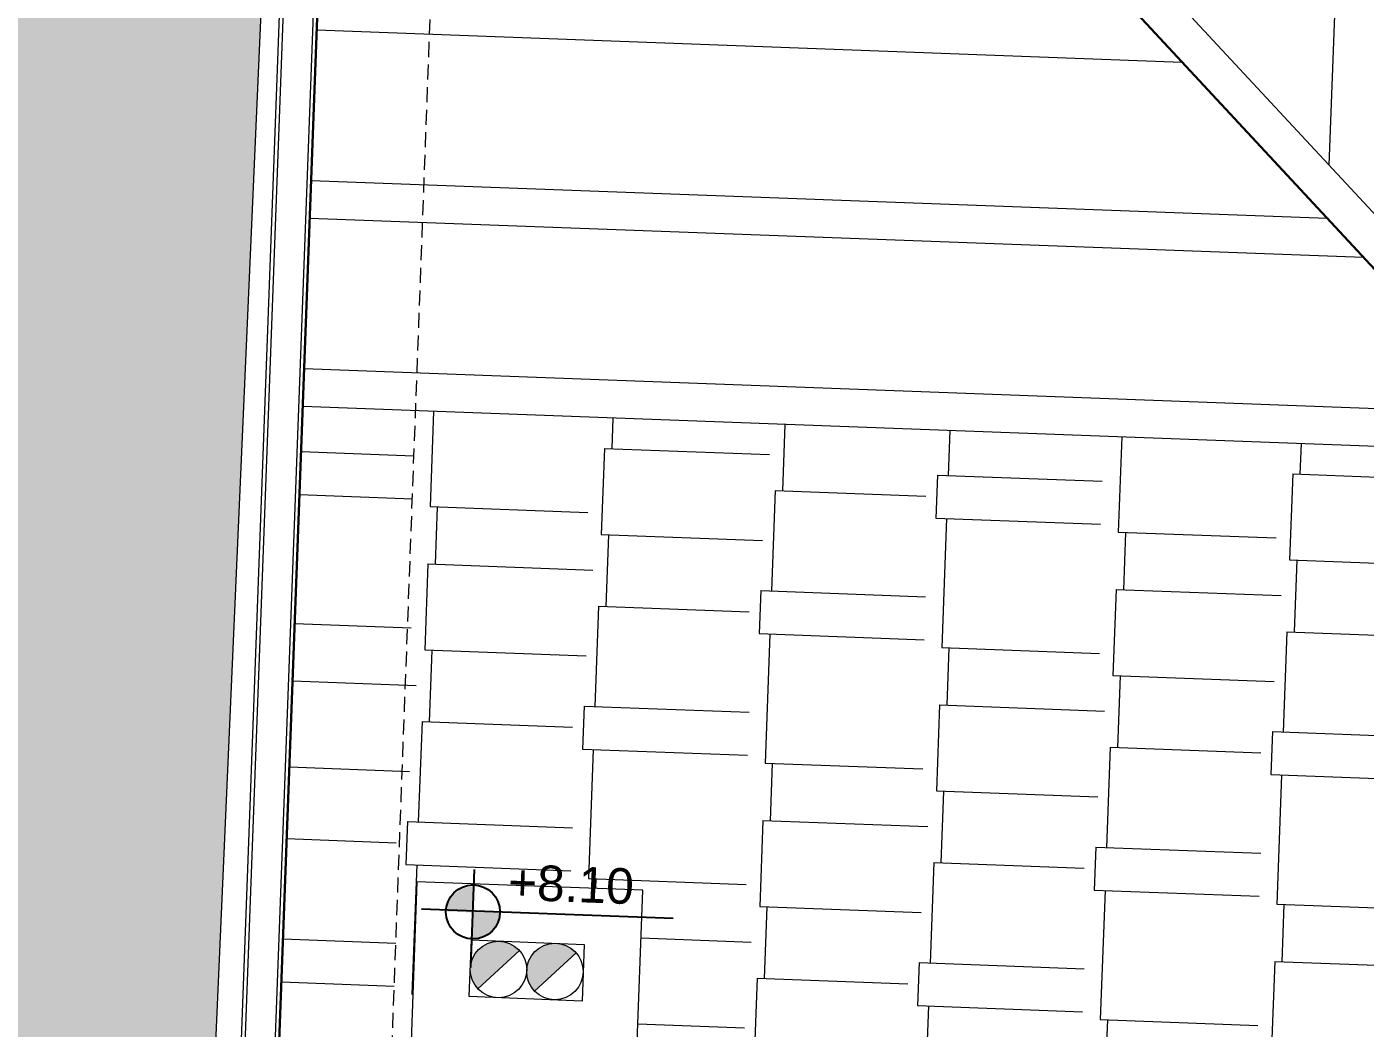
# Model space of a CAD drawing. Header units: centimetres. Extents: x 63871 to 181827, y -95930 to 42199.
# Drawn here: x 176600.4 to 176955.8, y 33295.9 to 33561.8 of the extents above; entities that cross this region are included whole.
import ezdxf

# ---------------------------------------------------------------- set-up
doc = ezdxf.new("R2010")
doc.units = ezdxf.units.CM
doc.linetypes.add('11-021_500-SatisOfisi_220512$0${ Diamond }', pattern=[12, 4, -2, 2, 2, -2])
for name, color, linetype, lineweight in [('A-AREA-IDEN', 7, 'Continuous', 9), ('A-WALL', 12, 'Continuous', 50), ('ARA SINIRLAR', 225, 'Continuous', 15), ('ARM_Pen_No__252', 8, 'Continuous', 18), ('Baca', 82, 'Continuous', 9), ('DUVAR', 7, 'Continuous', 40), ('İz DÜŞÜMÜ', 7, '11-021_500-SatisOfisi_220512$0${ Diamond }', 18), ('OLUK', 222, 'Continuous', 15), ('TARAMA', 251, 'Continuous', 5), ('Çatı', 144, 'Continuous', 30)]:
    doc.layers.add(name, color=color, linetype=linetype, lineweight=lineweight)
doc.layers.add('KOT', color=171, linetype='Continuous')
doc.styles.add('Arial', font='Arial.ttf', dxfattribs={"height": 250})
doc.styles.add('Arial_1', font='Arial.ttf', dxfattribs={"height": 300})
doc.styles.add('MtXpl_Arial_Narrow_1', font='')
doc.styles.get('MtXpl_Arial_Narrow_1').set_extended_font_data('Arial Narrow')

# ---------------------------------------------------------------- blocks, each defined once
blk = doc.blocks.new('*U7')
at = {"layer": 'KOT', "linetype": 'Continuous'}
for p, q in [((531939.39, 4296267.88), (531940.47, 4296268.73)), ((531940.47, 4296268.73), (531941.68, 4296269.36)), ((531941.68, 4296269.36), (531942.99, 4296269.75)), ((531942.99, 4296269.75), (531944.36, 4296269.88)), ((531944.36, 4296269.88), (531944.36, 4296269.75)), ((531944.36, 4296269.75), (531944.36, 4296269.36)), ((531944.36, 4296269.36), (531944.36, 4296268.73)), ((531944.36, 4296268.73), (531944.36, 4296267.88)), ((531937.38, 4296264.36), (531937.82, 4296265.66)), ((531937.82, 4296265.66), (531938.5, 4296266.85)), ((531938.5, 4296266.85), (531939.39, 4296267.88)), ((531944.36, 4296267.88), (531944.36, 4296266.85)), ((531944.36, 4296266.85), (531944.36, 4296265.66)), ((531944.36, 4296265.66), (531944.36, 4296264.36)), ((531937.2, 4296263), (531937.38, 4296264.36)), ((531944.36, 4296264.36), (531944.36, 4296263))]:
    blk.add_line(p, q, dxfattribs=at)
at = {"layer": 'KOT', "linetype": 'Continuous', "extrusion": (0, 0, -1)}
for points in [[(-531940.47, 4296268.73), (-531944.36, 4296267.88), (-531939.39, 4296267.88)], [(-531941.68, 4296269.36), (-531944.36, 4296268.73), (-531940.47, 4296268.73)], [(-531940.47, 4296268.73), (-531944.36, 4296268.73), (-531944.36, 4296267.88)], [(-531942.99, 4296269.75), (-531944.36, 4296269.36), (-531941.68, 4296269.36)], [(-531941.68, 4296269.36), (-531944.36, 4296269.36), (-531944.36, 4296268.73)], [(-531944.36, 4296269.88), (-531944.36, 4296269.75), (-531942.99, 4296269.75)], [(-531942.99, 4296269.75), (-531944.36, 4296269.75), (-531944.36, 4296269.36)], [(-531937.82, 4296265.66), (-531944.36, 4296264.36), (-531937.38, 4296264.36)], [(-531938.5, 4296266.85), (-531944.36, 4296265.66), (-531937.82, 4296265.66)], [(-531937.82, 4296265.66), (-531944.36, 4296265.66), (-531944.36, 4296264.36)], [(-531939.39, 4296267.88), (-531944.36, 4296266.85), (-531938.5, 4296266.85)], [(-531938.5, 4296266.85), (-531944.36, 4296266.85), (-531944.36, 4296265.66)], [(-531939.39, 4296267.88), (-531944.36, 4296267.88), (-531944.36, 4296266.85)], [(-531937.38, 4296264.36), (-531944.36, 4296263), (-531937.2, 4296263)], [(-531937.38, 4296264.36), (-531944.36, 4296264.36), (-531944.36, 4296263)]]:
    blk.add_solid(points, dxfattribs=at)
blk = doc.blocks.new('*U8')
at = {"layer": 'KOT', "linetype": 'Continuous'}
for p, q in [((531944.36, 4296263.14), (531944.36, 4296263.42)), ((531944.36, 4296261.74), (531944.36, 4296263.14)), ((531944.36, 4296260.39), (531944.36, 4296261.74)), ((531951.39, 4296261.74), (531950.98, 4296260.39)), ((531951.52, 4296263.14), (531951.39, 4296261.74)), ((531951.52, 4296263.42), (531951.52, 4296263.14)), ((531944.36, 4296259.15), (531944.36, 4296260.39)), ((531944.36, 4296258.07), (531944.36, 4296259.15)), ((531944.36, 4296257.18), (531944.36, 4296258.07)), ((531949.42, 4296258.07), (531948.34, 4296257.18)), ((531950.32, 4296259.15), (531949.42, 4296258.07)), ((531950.98, 4296260.39), (531950.32, 4296259.15)), ((531944.36, 4296256.51), (531944.36, 4296257.18)), ((531944.36, 4296256.11), (531944.36, 4296256.51)), ((531945.76, 4296256.11), (531944.36, 4296255.97)), ((531944.36, 4296255.97), (531944.36, 4296256.11)), ((531947.1, 4296256.51), (531945.76, 4296256.11)), ((531948.34, 4296257.18), (531947.1, 4296256.51))]:
    blk.add_line(p, q, dxfattribs=at)
at = {"layer": 'KOT', "linetype": 'Continuous', "extrusion": (0, 0, -1)}
for points in [[(-531944.36, 4296263.42), (-531951.52, 4296263.14), (-531944.36, 4296263.14)], [(-531944.36, 4296263.42), (-531951.52, 4296263.42), (-531951.52, 4296263.14)], [(-531944.36, 4296263.14), (-531951.39, 4296261.74), (-531944.36, 4296261.74)], [(-531944.36, 4296263.14), (-531951.52, 4296263.14), (-531951.39, 4296261.74)], [(-531944.36, 4296261.74), (-531950.98, 4296260.39), (-531944.36, 4296260.39)], [(-531944.36, 4296261.74), (-531951.39, 4296261.74), (-531950.98, 4296260.39)], [(-531944.36, 4296260.39), (-531950.32, 4296259.15), (-531944.36, 4296259.15)], [(-531944.36, 4296260.39), (-531950.98, 4296260.39), (-531950.32, 4296259.15)], [(-531944.36, 4296259.15), (-531949.42, 4296258.07), (-531944.36, 4296258.07)], [(-531944.36, 4296259.15), (-531950.32, 4296259.15), (-531949.42, 4296258.07)], [(-531944.36, 4296258.07), (-531948.34, 4296257.18), (-531944.36, 4296257.18)], [(-531944.36, 4296258.07), (-531949.42, 4296258.07), (-531948.34, 4296257.18)], [(-531944.36, 4296257.18), (-531947.1, 4296256.51), (-531944.36, 4296256.51)], [(-531944.36, 4296257.18), (-531948.34, 4296257.18), (-531947.1, 4296256.51)], [(-531944.36, 4296256.51), (-531945.76, 4296256.11), (-531944.36, 4296256.11)], [(-531944.36, 4296256.51), (-531947.1, 4296256.51), (-531945.76, 4296256.11)], [(-531944.36, 4296256.11), (-531945.76, 4296256.11), (-531944.36, 4296255.97)]]:
    blk.add_solid(points, dxfattribs=at)
blk = doc.blocks.new('asdf')
at = {"layer": 'KOT'}
for p, q in [((435094.33, 4281336.77), (435094.33, 4281362.83)), ((435080.69, 4281351.86), (435147.51, 4281351.86))]:
    blk.add_line(p, q, dxfattribs=at)
blk.add_circle((435094.33, 4281351.57), 7.17, dxfattribs=at)
at = {"layer": 'KOT', "linetype": 'Continuous'}
for name, p in [('*U7', (-96850.02, -14911.15)), ('*U8', (-96850.02, -14911.57))]:
    blk.add_blockref(name, p, dxfattribs=at)
blk = doc.blocks.new('afadfa')
at = {"layer": 'Baca'}
h = blk.add_hatch(color=0, dxfattribs=at)
h.dxf.hatch_style = 1
h.paths.add_polyline_path([(525548.61, 4261233.83, 0.670516), (525535.77, 4261228.56, 0.199315), (525537.97, 4261223.25)])
h = blk.add_hatch(color=0, dxfattribs=at)
h.dxf.hatch_style = 1
h.paths.add_polyline_path([(525563.68, 4261233.75, 0.675614), (525550.77, 4261228.56, 0.202965), (525553.05, 4261223.18)])
for p, q in [((525537.97, 4261223.25), (525548.61, 4261233.83)), ((525553.05, 4261223.18), (525563.68, 4261233.75))]:
    blk.add_line(p, q, dxfattribs=at)
blk.add_lwpolyline([(525535.77, 4261236.11), (525565.77, 4261236.05), (525565.77, 4261220.99), (525535.77, 4261221.06)], close=True, dxfattribs=at)
for centre in [(525543.27, 4261228.56), (525558.27, 4261228.56)]:
    blk.add_circle(centre, 7.5, dxfattribs=at)
blk = doc.blocks.new('HRD')
at = {"layer": 'ARM_Pen_No__252'}
h = blk.add_hatch(dxfattribs=at)
h.set_pattern_fill('AR-B816', color=256, scale=0.09)
h.set_pattern_definition([(0, (-39959.2, 0), (0, 18.288), []), (90, (-39959.2, 0), (-18.288, 18.288), [18.288, -18.288])])
h.paths.add_polyline_path([(154149.63, 35592.48), (154149.63, 35503.48), (154219.63, 35503.48), (154219.63, 35483.24), (154324.63, 35483.24), (154324.63, 35692.48), (154369.63, 35692.48), (154369.63, 35927.48), (154369.63, 35927.48), (154369.63, 36097.48), (154369.63, 36177.48), (154254.63, 36177.48), (153954.63, 36177.48), (153839.63, 36177.48), (153839.63, 35897.6), (153869.63, 35897.54), (153869.63, 35882.48), (154019.63, 35882.48), (154019.63, 35872.48), (154019.63, 35833.25, -0.444416), (154030.45, 35823.48, -0.444416), (154019.63, 35813.72), (154019.63, 35773.48), (153939.63, 35773.48), (153939.63, 35692.48), (154019.63, 35692.48), (154019.63, 35687.48), (154019.63, 35633.7), (154020.63, 35632.93), (154019.63, 35631.47), (154019.63, 35592.48), (154019.63, 35582.48), (153989.63, 35582.48), (153989.63, 35577.48), (153989.63, 35497.48), (153989.63, 35437.48), (153994.63, 35437.48), (154094.63, 35437.48), (154139.63, 35437.48), (154139.63, 35592.48)])
at = {"layer": 'A-WALL', "lineweight": 53}
for p, q in [((153819.63, 35782.48), (153819.63, 36197.48)), ((153839.63, 36177.48), (153839.63, 35882.48)), ((154019.63, 35882.48), (153839.63, 35882.48)), ((154019.63, 35872.48), (154019.63, 35882.48))]:
    blk.add_line(p, q, dxfattribs=at)
at = {"layer": 'İz DÜŞÜMÜ'}
blk.add_lwpolyline([(153819.63, 36347.48), (154419.63, 36347.49), (154419.63, 35292.49), (154159.63, 35292.49), (154159.63, 35357.48), (153819.63, 35357.48), (153819.63, 36347.48)], dxfattribs=at)
at = {"layer": 'Baca'}
blk.add_blockref('afadfa', (-371696.14, -4225338.51), dxfattribs=at)
at = {"layer": 'DUVAR'}
blk.add_blockref('asdf', (-281104.75, -4245366.95), dxfattribs=at)
at = {"style": 'MtXpl_Arial_Narrow_1'}
for s, p in [(': Lamine parke', (153999.93, 36038.62)), ('Döş', (153981.93, 36038.63)), ('Tav: Sıva+Boya', (153982.37, 36025.58)), ('Duv: Sıva+Boya', (153981.89, 36012.53))]:
    blk.add_text(s, height=8.316, rotation=359.957, dxfattribs=at).set_placement(p)
at = {"layer": 'A-AREA-IDEN', "width": 224.1999, "attachment_point": 2, "line_spacing_factor": 0.941778, "style": 'Arial'}
for s, insert, char_height in [('SALON & MUTFAK', (154081.66, 36095.88), 16.4692), ('33 m²', (154010.7, 36072.58), 16.469)]:
    blk.add_mtext(s, dxfattribs=dict(at, insert=insert, char_height=char_height))
at = {"layer": 'KOT', "style": 'Arial_1'}
blk.add_text('+0.50', height=9.45, dxfattribs=at).set_placement((154002.17, 35988.95))
blk = doc.blocks.new('çatı planı')
blk.add_wipeout([(-680, -1060), (-680, 0), (0, 0), (0, -1125), (-340, -1125), (-340, -1060)]).dxf.layer = 'OLUK'
at = {"layer": 'KOT'}
h = blk.add_hatch(color=256, dxfattribs=at)
h.dxf.hatch_style = 1
h.paths.add_polyline_path([(-619.84, -465.68, 0.402561), (-627, -472.56), (-619.84, -472.56)])
h = blk.add_hatch(color=256, dxfattribs=at)
h.dxf.hatch_style = 1
h.paths.add_polyline_path([(-612.67, -472.43, 0.009987), (-612.68, -472.14), (-619.84, -472.14), (-619.84, -479.59, 0.414214)])
at = {"layer": 'Çatı', "lineweight": 15}
h = blk.add_hatch(dxfattribs=at)
h.set_pattern_fill('AR-RSHKE', color=251, scale=0.15, angle=270)
h.set_pattern_definition([(270, (-196861.627, -36377.483), (45.72, -97.155), [22.86, -19.05, 26.67, -11.43, 34.29, -15.24]), (270, (-196859.72, -36400.343), (45.72, -97.155), [19.05, -72.39, 15.24, -22.86]), (270, (-196864.484, -36446.063), (45.72, -97.155), [11.43, -118.11]), (0, (-196861.627, -36377.483), (45.72, 32.385), [43.815, -139.065]), (0, (-196861.627, -36400.343), (45.72, 32.385), [42.8625, -140.0175]), (0, (-196861.627, -36419.393), (45.72, 32.385), [40.005, -142.875]), (0, (-196864.484, -36446.063), (45.72, 32.385), [43.815, -139.065]), (0, (-196864.484, -36457.493), (45.72, 32.385), [43.815, -139.065]), (0, (-196861.627, -36491.783), (45.72, 32.385), [41.91, -140.97])])
h.paths.add_polyline_path([(-340, -340), (-670, -340), (-670, -1050), (-340, -720)])
h.paths.add_polyline_path([(-554.79, -586.74), (-554.79, -524.95), (-462.64, -524.95), (-462.64, -586.74)], flags=16)
h.paths.add_polyline_path([(-438.13, -595), (-438.13, -505), (-358.13, -505), (-358.13, -595)], flags=16)
h.paths.add_polyline_path([(-435.13, -592), (-435.13, -508), (-361.13, -508), (-361.13, -592)], flags=0)
h.paths.add_polyline_path([(-575, -509.93), (-635, -509.93), (-635, -464.95), (-575, -464.95)], flags=16)
h.paths.add_polyline_path([(-590, -495), (-620, -494.93), (-620, -479.88), (-590, -479.95)], flags=0)
h.paths.add_polyline_path([(-605, -487.43, -1), (-620, -487.43, -1), (-605, -487.43, -1), (-590, -487.43, -1)], flags=0)
h.paths.add_polyline_path([(-540.96, -552.31), (-463.64, -552.31), (-463.64, -528.57), (-540.96, -528.57)], flags=8)
h.paths.add_polyline_path([(-428.72, -520.12), (-364.78, -520.12), (-364.78, -508.56), (-428.72, -508.56)], flags=8)
at = {"layer": 'Baca'}
blk.add_lwpolyline([(-635, -509.93), (-575, -509.93), (-575, -464.95), (-635, -464.95)], close=True, dxfattribs=at)
at = {"layer": 'İz DÜŞÜMÜ'}
blk.add_lwpolyline([(-300, -1020), (-300, -960), (-40, -960), (-40, -1085), (-300, -1085), (-300, -1020), (-640, -1020), (-640, -30), (-300, -30), (-300, -180), (-40, -180), (-40, -1095)], dxfattribs=at)
at = {"layer": 'KOT'}
for p, q in [((-619.84, -487.23), (-619.84, -461.16)), ((-633.49, -472.14), (-566.67, -472.14))]:
    blk.add_line(p, q, dxfattribs=at)
blk.add_circle((-619.84, -472.43), 7.17, dxfattribs=at)
at = {"layer": 'OLUK'}
for points in [[(-340, -1125), (-340, -1060), (-680, -1060), (-680, 0), (0, 0), (0, -1125)], [(-339, -1124), (-339, -1059), (-679, -1059), (-679, -1), (-1, -1), (-1, -1124)], [(-331, -1116), (-331, -1051), (-671, -1051), (-671, -9), (-9, -9), (-9, -1116)]]:
    blk.add_lwpolyline(points, close=True, dxfattribs=at)
at = {"layer": 'TARAMA'}
for p, q in [((-340, -340), (-670, -10)), ((-655.86, -10), (-340, -325.86)), ((-400, -265.86), (-400, -10)), ((-440, -240), (-670, -240)), ((-400, -280), (-670, -280)), ((-390, -290), (-670, -290)), ((-350, -330), (-670, -330)), ((-340, -340), (-670, -340))]:
    blk.add_line(p, q, dxfattribs=at)
at = {"layer": 'Çatı'}
blk.add_line((-670, -10), (-340, -340), dxfattribs=at)
blk.add_lwpolyline([(-330, -1115), (-330, -1050), (-670, -1050), (-670, -10), (-10, -10), (-10, -1115)], close=True, dxfattribs=at)
at = {"layer": 'Baca'}
blk.add_blockref('afadfa', (-526155.77, -4261715.99), dxfattribs=at)
at = {"layer": 'KOT', "insert": (-594.11, -459.35), "char_height": 9.45, "width": 57.6964, "attachment_point": 2, "line_spacing_factor": 0.941778, "style": 'Arial_1'}
blk.add_mtext('+8.10', dxfattribs=at)
blk = doc.blocks.new('VAZİYET PLANI')
at = {"layer": 'ARM_Pen_No__252'}
h = blk.add_hatch(dxfattribs=at)
h.set_pattern_fill('AR-HBONE', color=256, scale=0.51)
h.set_pattern_definition([(45, (-177951.86, -14930.114), (0, 73.27889), [155.448, -51.816]), (135, (-177915.22, -14893.474), (7e-15, 73.27889), [155.448, -51.816])])
h.paths.add_polyline_path([(-2120.17, 12277.21), (-2253.9, 9232.92), (-7195.09, 9337.4), (-6197.38, 12277.21)], flags=16)
h.paths.add_polyline_path([(-5125.36, 15515.8), (-2357.17, 23672.46), (-2865.8, 23896.02), (-7797.74, 9350.14), (-10518.2, 9407.66), (-10683.65, 8961.03), (623.37, 8722.42), (643.17, 9171.67), (-1702.89, 9221.27), (-1092.49, 23116.61), (-1633.57, 23354.42), (-1935.71, 15952.73), (-1958.71, 15952.73), (-1976.46, 15548.77)])
h.paths.add_polyline_path([(-1976.46, 15548.77), (-5125.36, 15515.8), (-6122.74, 12576.95), (-2107.01, 12576.95)])
at = {"layer": 'ARA SINIRLAR'}
blk.add_line((-1092.49, 23116.61), (-1702.89, 9221.27), dxfattribs=at)
at = {"rotation": 357.8731892381679}
blk.add_blockref('HRD', (-156299.3, -11774.45, 0), dxfattribs=at)
at = {"layer": 'OLUK', "rotation": 357.8731895439683}
blk.add_blockref('çatı planı', (-596.05, 18845.77, 0), dxfattribs=at)

msp = doc.modelspace()

# ---------------------------------------------------------------- block references
at = {"layer": 'OLUK'}
msp.add_blockref('VAZİYET PLANI', (177951.86, 14930.11), dxfattribs=at)

doc.saveas('drawing.dxf')
